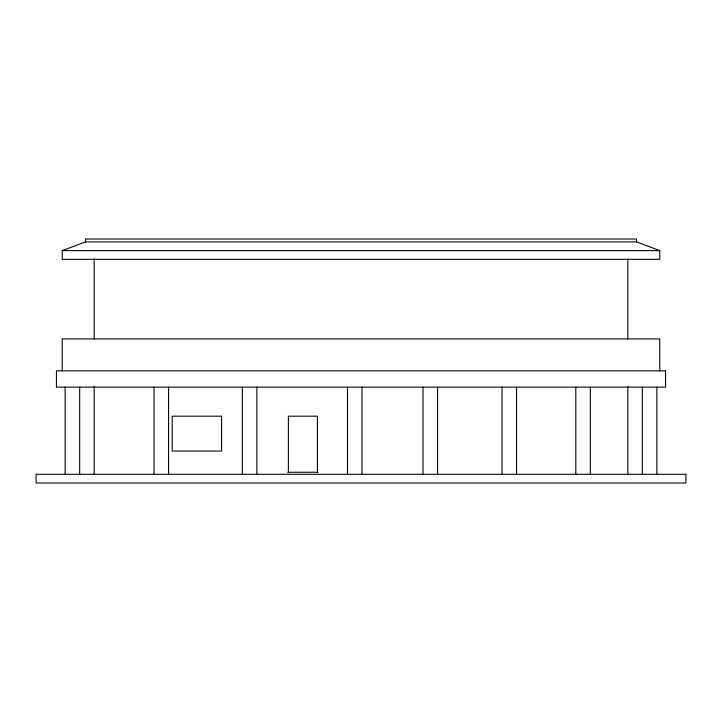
<?xml version="1.0" encoding="UTF-8"?>
<svg xmlns="http://www.w3.org/2000/svg" width="722" height="722" viewBox="0 0 722 722"><rect width="100%" height="100%" fill="white"/><g stroke="black" fill="none" stroke-linecap="round" stroke-linejoin="round"><path stroke-width="1.08" d="M62.245 250.615L85.485 241.906L636.515 241.906L659.755 250.615L659.755 259.333L62.245 259.333L62.245 250.615L659.755 250.615M287.636 472.251L318.068 472.251M659.755 370.846L659.755 338.898L62.245 338.898L62.245 370.846M656.849 387.145L656.849 474.291M642.327 387.145L642.327 474.291M636.515 241.906L636.515 239L85.485 239L85.485 241.906M627.806 258.828L627.806 338.916M627.806 386.297L627.806 474.291M590.334 387.145L590.334 474.291M575.813 387.145L575.813 474.291M516.555 387.145L516.555 474.291M502.025 387.145L502.025 474.291M437.541 387.145L437.541 474.291M423.02 387.145L423.02 474.291M362.02 387.145L362.02 474.291M347.49 387.145L347.49 474.291M317.427 472.251L317.427 416.188L288.385 416.188L288.385 472.251M256.861 387.145L256.861 474.291M242.339 387.145L242.339 474.291M168.56 387.145L168.56 474.291M154.039 387.145L154.039 474.291M94.194 258.828L94.194 338.916M94.194 386.297L94.194 474.291M79.673 387.145L79.673 474.291M65.151 387.145L65.151 474.291M665.567 370.846L56.433 370.846L56.433 387.145L665.567 387.145L665.567 370.846M221.573 416.188L172.188 416.188L172.188 451.051L221.573 451.051L221.573 416.188M685.9 474.291L36.1 474.291L36.1 483L685.9 483L685.9 474.291"/></g></svg>
